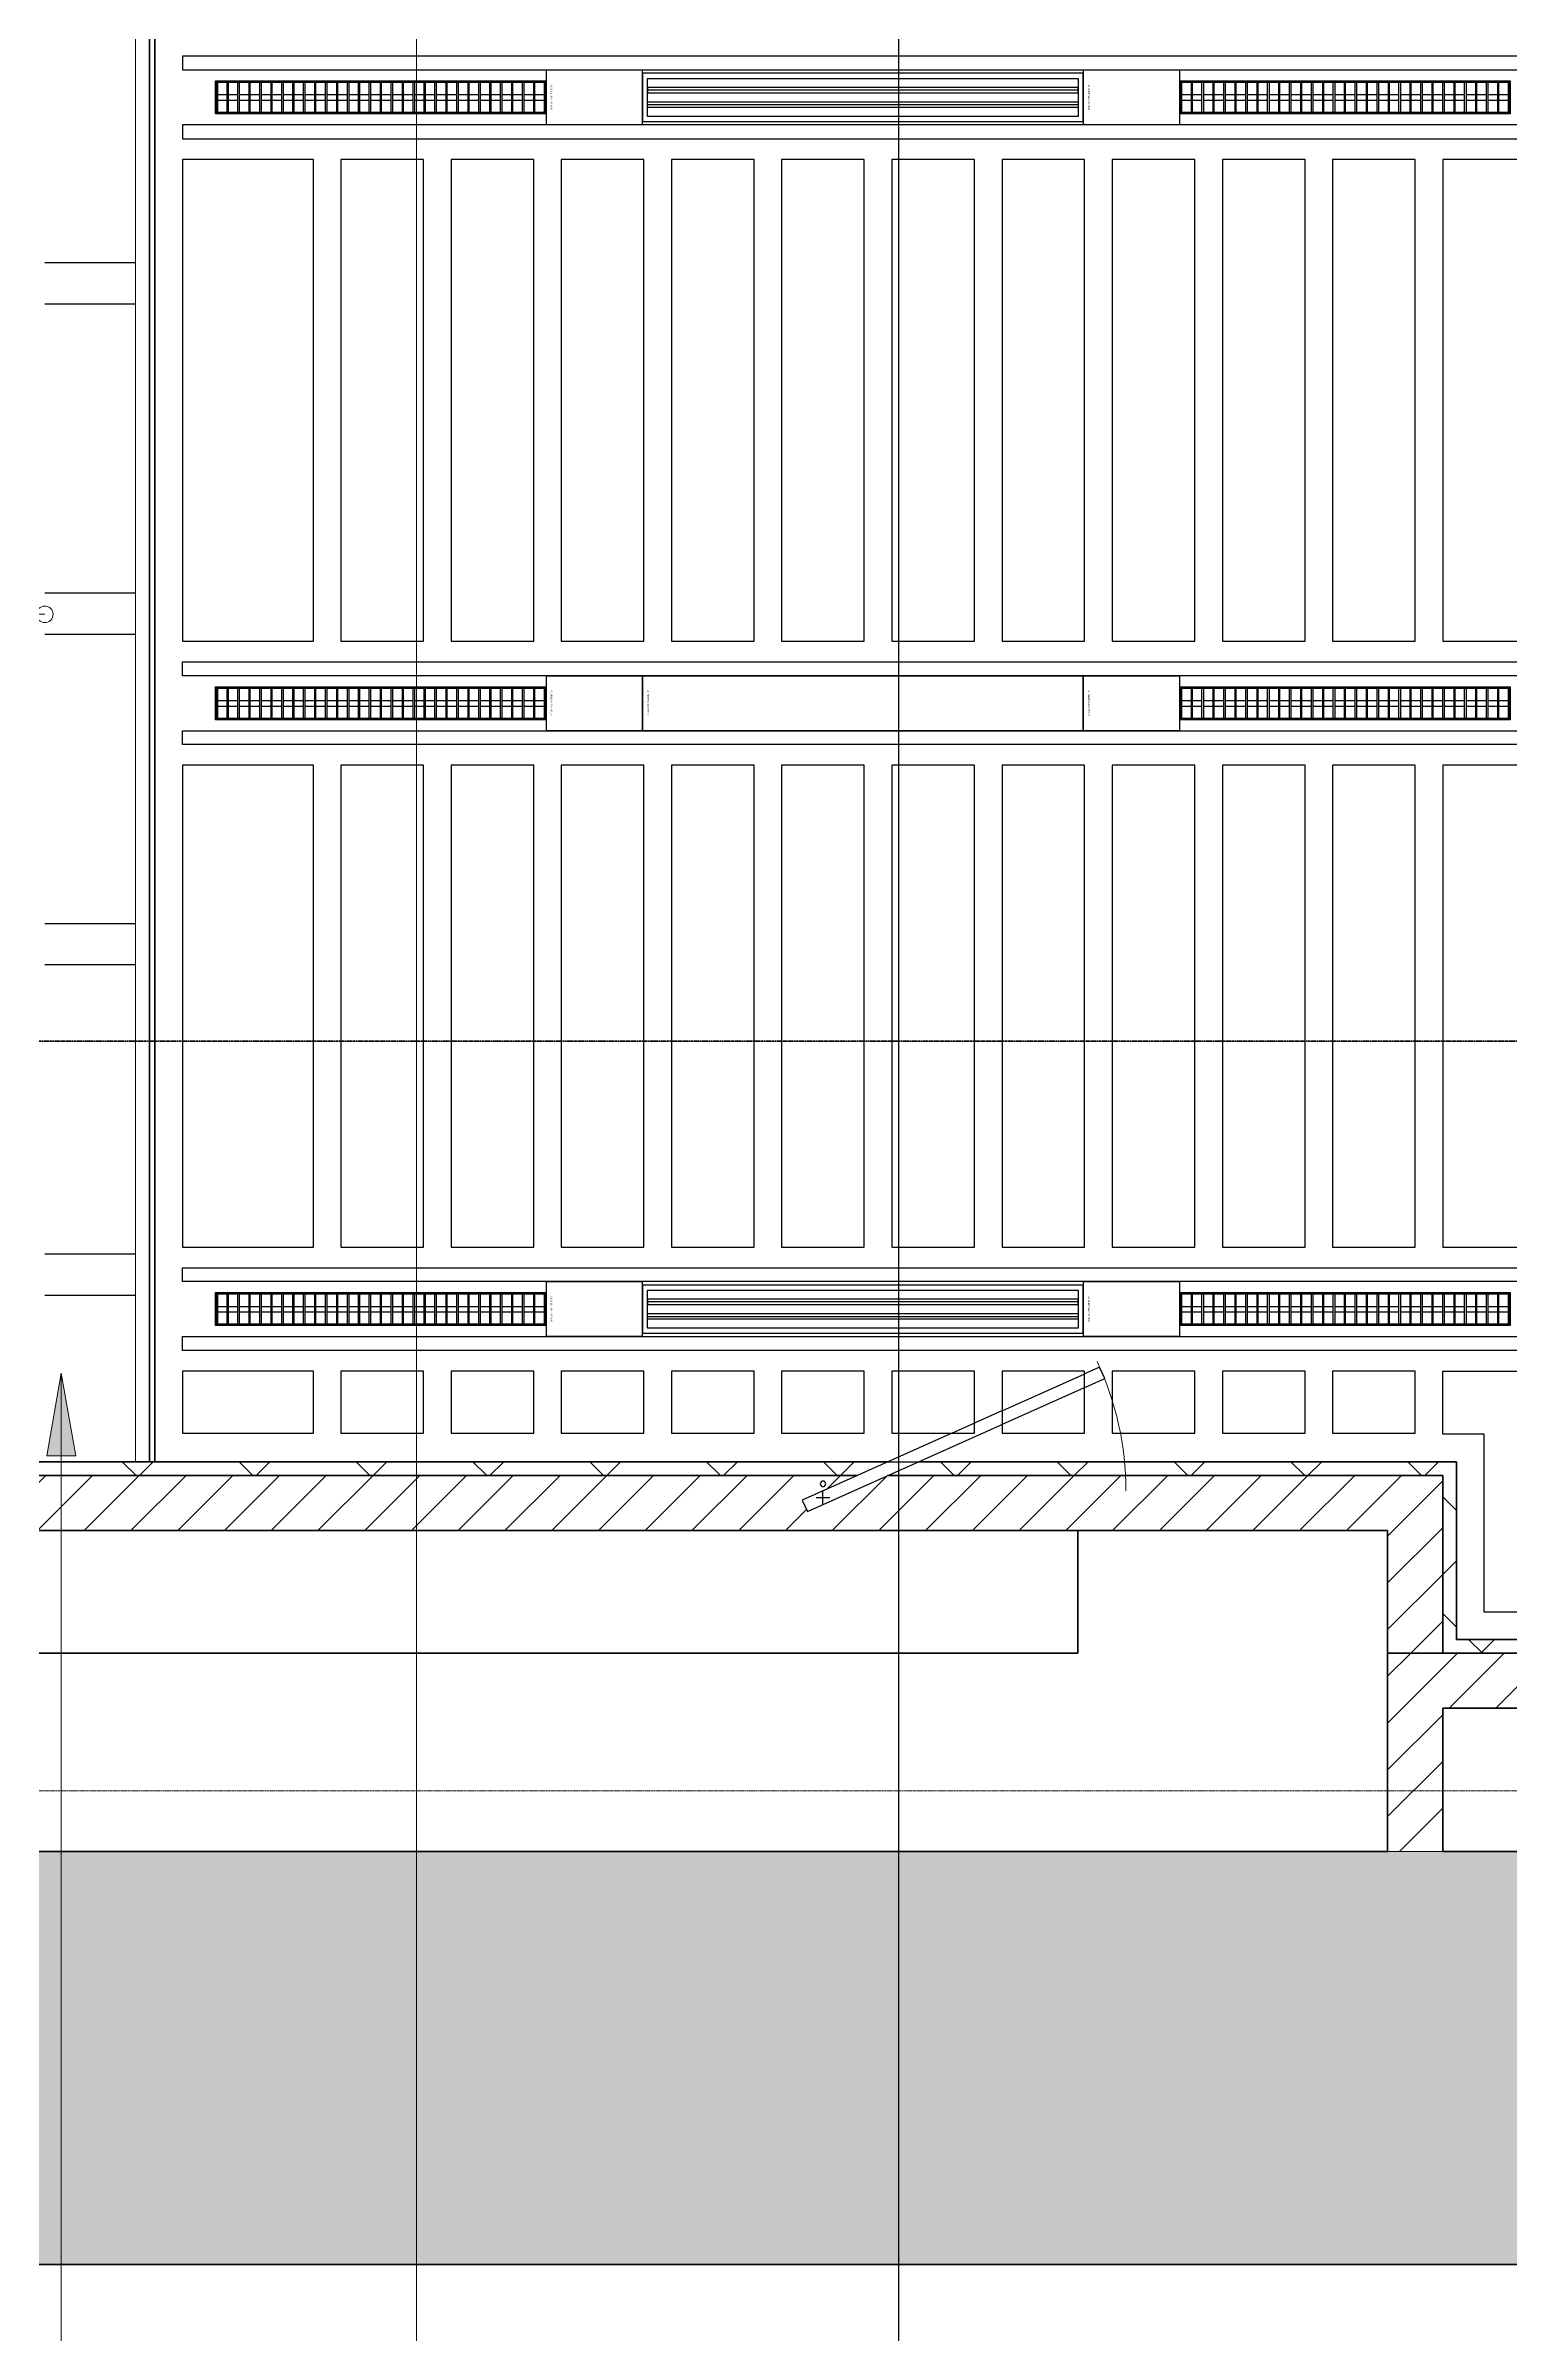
# Model space of a CAD drawing. Header units: millimetres. Extents: x -853432 to -773672, y -18171 to 22484.
# Drawn here: x -846104 to -840787, y -6294 to 2016 of the extents above; entities that cross this region are included whole.
import ezdxf
from ezdxf.enums import TextEntityAlignment as Align
from ezdxf.xclip import XClip

# ---------------------------------------------------------------- set-up
doc = ezdxf.new("R2010")
doc.units = ezdxf.units.MM
doc.header["$XCLIPFRAME"] = 0
doc.linetypes.add('- SOM Dash 1_8_', pattern=[4.7625, 3.175, -1.5875])
doc.linetypes.add('DPA_Grid _ Level 100', pattern=[10, 5.5, -1.6, 1.3, -1.6])
for name, color, linetype in [('000 - WIPEOUT', 250, 'Continuous'), ('001 - ASCESSORIES', 251, 'Continuous'), ('A04_TUBE SERIES', 2, 'Continuous'), ('A11_ALU.SOLID SHEET', 2, 'Continuous')]:
    doc.layers.add(name, color=color, linetype=linetype)
for name, color, linetype, lineweight in [('A-ANNO-NOTE', 3, 'Continuous', 25), ('A-CLNG', 2, 'Continuous', 9), ('A-CLNG-PATT', 2, 'Continuous', 9), ('A-DETL-GENF', 2, 'Continuous', 35), ('A-DOOR', 3, 'Continuous', 25), ('A-DOOR-E', 2, 'Continuous', 25), ('A-DOOR-OPNG', 2, 'Continuous', 9), ('A-FLOR-E', 2, 'Continuous', 35), ('A-WALL', 5, 'Continuous', 35), ('A-WALL-FNSH', 2, 'Continuous', 35), ('A-WALL-PATT', 1, 'Continuous', 35), ('G-ANNO-SECL', 3, 'Continuous', 9), ('G-ANNO-TEXT', 3, 'Continuous', 9), ('I-WALL-E', 2, 'Continuous', 35), ('S-GRID', 251, 'Continuous', 9)]:
    doc.layers.add(name, color=color, linetype=linetype, lineweight=lineweight)
pattern_1 = [(45, (0, 0), (-84.852814, 84.852814), [])]
pattern_2 = [(45, (0, 0), (-212.13203, 212.13203), []), (135, (0, 0), (-212.13203, -212.13203), [])]

# ---------------------------------------------------------------- blocks, each defined once
blk = doc.blocks.new('DPA_AC-SG-PI - A2_1200x2000 mm-12154181-4251-01 ENLARGED CONCOURSE LEVEL - REFLECTED CEILING PLAN - SHEET 2')
at = {"layer": 'A-DOOR'}
for p, q in [((-525, 20), (-475, 20)), ((-500, -5), (-500, 45))]:
    blk.add_line(p, q, dxfattribs=at)
for start, end in [(0, 180), (180, 360)]:
    blk.add_arc((-500, 70), 10, start, end, dxfattribs=at)
at = {"layer": 'A-DOOR-E'}
for p, q in [((504.5, 493.4), (-575, 11.1)), ((-556.6, -30), (522.8, 452.3)), ((522.8, 452.3), (504.5, 493.4)), ((-575, 11.1), (-556.6, -30))]:
    blk.add_line(p, q, dxfattribs=at)
at = {"layer": 'A-DOOR-OPNG'}
blk.add_arc((-500, 44.8), 1100, 0, 25.25581, dxfattribs=at)
blk = doc.blocks.new('*U2464')
at = {"layer": 'S-GRID', "linetype": 'DPA_Grid _ Level 100'}
blk.add_line((57000, -7900), (-16649.5, -7900), dxfattribs=at)
blk = doc.blocks.new('Arrow-Stair_Ramp-Direction _EWP-Down_ - Arrow Stair Line-18593282-4251-01 ENLARGED CONCOURSE LEVEL - REFLECTED CEILING PLAN - SHEET 2')
at = {"layer": 'A-DETL-GENF', "lineweight": 9}
for q in [(1134.9, 3827.5), (-304.8, 750), (1135.2, -2327.5)]:
    blk.add_line((2098.5, 750), q, dxfattribs=at)
blk.add_circle((-304.8, 750), 30, dxfattribs=at)
blk = doc.blocks.new('*U634')
at = {"layer": 'A-CLNG'}
for p, q in [((-9895.4, -6705), (-9895.4, -550)), ((-9895.4, -550), (-9895.4, -6705)), ((-10225, -6705), (-9895.4, -6705)), ((-9895.4, -6705), (-10225, -6705))]:
    blk.add_line(p, q, dxfattribs=at)
at = {"layer": 'A-DETL-GENF', "rotation": 180}
blk.add_blockref('Arrow-Stair_Ramp-Direction _EWP-Down_ - Arrow Stair Line-18593282-4251-01 ENLARGED CONCOURSE LEVEL - REFLECTED CEILING PLAN - SHEET 2', (-10529.8, -2877.5), dxfattribs=at)
blk = doc.blocks.new('*U881')
at = {"layer": '001 - ASCESSORIES', "color": 0, "linetype": 'ByBlock'}
blk.add_lwpolyline([(800, 87.5), (-800, 87.5), (-800, -87.5), (800, -87.5)], close=True, dxfattribs=at)
at = {"layer": '001 - ASCESSORIES', "linetype": 'ByBlock'}
for points in [[(-781.5, 69), (781.5, 69), (781.5, -69), (-781.5, -69)], [(781.5, 36.3), (-781.5, 36.3), (-781.5, 16.3), (781.5, 16.3)], [(-781.5, -16.3), (781.5, -16.3), (781.5, -36.3), (-781.5, -36.3)]]:
    blk.add_lwpolyline(points, close=True, dxfattribs=at)
for points in [[(781.5, 26.3), (-781.5, 26.3)], [(-781.5, -26.3), (781.5, -26.3)]]:
    blk.add_lwpolyline(points, dxfattribs=at)
blk = doc.blocks.new('*U880')
at = {"layer": 'A11_ALU.SOLID SHEET', "color": 0}
blk.add_lwpolyline([(350, -98.8), (350, 98.8), (0, 98.8), (0, -98.8)], close=True, dxfattribs=at)
at = {"layer": 'Defpoints', "color": 250}
blk.add_point((0, 0), dxfattribs=at)
blk.add_text('AL.SHEET-HAT-TYPE-R', height=6, rotation=270, dxfattribs=at).set_placement((15, 0), align=Align.BOTTOM_CENTER)
blk = doc.blocks.new('*U870')
at = {"color": 1}
blk.add_wipeout([(600, -60), (-600, -60), (-600, 60), (600, 60)], dxfattribs=at).dxf.layer = '000 - WIPEOUT'
at = {"layer": '001 - ASCESSORIES', "color": 0}
blk.add_lwpolyline([(600, -60), (-600, -60), (-600, 60), (600, 60)], close=True, dxfattribs=at)
at = {"layer": '001 - ASCESSORIES'}
for points in [[(-593.5, -55), (-598.5, -55), (-598.5, 55), (-593.5, 55)], [(595, -55), (-595, -55), (-595, 55), (595, 55)], [(-558.8, -55), (-553.8, -55), (-553.8, 55), (-558.8, 55)], [(-514, -55), (-519, -55), (-519, 55), (-514, 55)], [(-479.3, -55), (-474.3, -55), (-474.3, 55), (-479.3, 55)], [(-434.6, -55), (-439.6, -55), (-439.6, 55), (-434.6, 55)], [(-399.8, -55), (-394.8, -55), (-394.8, 55), (-399.8, 55)], [(-355.1, -55), (-360.1, -55), (-360.1, 55), (-355.1, 55)], [(-320.4, -55), (-315.4, -55), (-315.4, 55), (-320.4, 55)], [(-275.6, -55), (-280.6, -55), (-280.6, 55), (-275.6, 55)], [(-240.9, -55), (-235.9, -55), (-235.9, 55), (-240.9, 55)], [(-196.2, -55), (-201.2, -55), (-201.2, 55), (-196.2, 55)], [(-161.4, -55), (-156.4, -55), (-156.4, 55), (-161.4, 55)], [(-116.7, -55), (-121.7, -55), (-121.7, 55), (-116.7, 55)], [(-82, -55), (-77, -55), (-77, 55), (-82, 55)], [(-37.2, -55), (-42.2, -55), (-42.2, 55), (-37.2, 55)], [(-2.5, -55), (2.5, -55), (2.5, 55), (-2.5, 55)], [(42.2, -55), (37.2, -55), (37.2, 55), (42.2, 55)], [(77, -55), (82, -55), (82, 55), (77, 55)], [(121.7, -55), (116.7, -55), (116.7, 55), (121.7, 55)], [(156.4, -55), (161.4, -55), (161.4, 55), (156.4, 55)], [(201.2, -55), (196.2, -55), (196.2, 55), (201.2, 55)], [(235.9, -55), (240.9, -55), (240.9, 55), (235.9, 55)], [(280.6, -55), (275.6, -55), (275.6, 55), (280.6, 55)], [(315.4, -55), (320.4, -55), (320.4, 55), (315.4, 55)], [(360.1, -55), (355.1, -55), (355.1, 55), (360.1, 55)], [(394.8, -55), (399.8, -55), (399.8, 55), (394.8, 55)], [(439.6, -55), (434.6, -55), (434.6, 55), (439.6, 55)], [(474.3, -55), (479.3, -55), (479.3, 55), (474.3, 55)], [(519, -55), (514, -55), (514, 55), (519, 55)], [(553.8, -55), (558.8, -55), (558.8, 55), (553.8, 55)], [(598.5, -55), (593.5, -55), (593.5, 55), (598.5, 55)]]:
    blk.add_lwpolyline(points, close=True, dxfattribs=at)
for points in [[(-593.5, 10), (-558.8, 10)], [(-553.8, 10), (-519, 10)], [(-514, 10), (-479.3, 10)], [(-474.3, 10), (-439.6, 10)], [(-434.6, 10), (-399.8, 10)], [(-394.8, 10), (-360.1, 10)], [(-355.1, 10), (-320.4, 10)], [(-315.4, 10), (-280.6, 10)], [(-275.6, 10), (-240.9, 10)], [(-235.9, 10), (-201.2, 10)], [(-196.2, 10), (-161.4, 10)], [(-156.4, 10), (-121.7, 10)], [(-116.7, 10), (-82, 10)], [(-77, 10), (-42.2, 10)], [(-37.2, 10), (-2.5, 10)], [(2.5, 10), (37.2, 10)], [(42.2, 10), (77, 10)], [(82, 10), (116.7, 10)], [(121.7, 10), (156.4, 10)], [(161.4, 10), (196.2, 10)], [(201.2, 10), (235.9, 10)], [(240.9, 10), (275.6, 10)], [(280.6, 10), (315.4, 10)], [(320.4, 10), (355.1, 10)], [(360.1, 10), (394.8, 10)], [(399.8, 10), (434.6, 10)], [(439.6, 10), (474.3, 10)], [(479.3, 10), (514, 10)], [(519, 10), (553.8, 10)], [(558.8, 10), (593.5, 10)], [(-593.5, -10), (-558.8, -10)], [(-553.8, -10), (-519, -10)], [(-514, -10), (-479.3, -10)], [(-474.3, -10), (-439.6, -10)], [(-434.6, -10), (-399.8, -10)], [(-394.8, -10), (-360.1, -10)], [(-355.1, -10), (-320.4, -10)], [(-315.4, -10), (-280.6, -10)], [(-275.6, -10), (-240.9, -10)], [(-235.9, -10), (-201.2, -10)], [(-196.2, -10), (-161.4, -10)], [(-156.4, -10), (-121.7, -10)], [(-116.7, -10), (-82, -10)], [(-77, -10), (-42.2, -10)], [(-37.2, -10), (-2.5, -10)], [(2.5, -10), (37.2, -10)], [(42.2, -10), (77, -10)], [(82, -10), (116.7, -10)], [(121.7, -10), (156.4, -10)], [(161.4, -10), (196.2, -10)], [(201.2, -10), (235.9, -10)], [(240.9, -10), (275.6, -10)], [(280.6, -10), (315.4, -10)], [(320.4, -10), (355.1, -10)], [(360.1, -10), (394.8, -10)], [(399.8, -10), (434.6, -10)], [(439.6, -10), (474.3, -10)], [(479.3, -10), (514, -10)], [(519, -10), (553.8, -10)], [(558.8, -10), (593.5, -10)]]:
    blk.add_lwpolyline(points, dxfattribs=at)
blk = doc.blocks.new('*U892')
blk.add_attdef('EXTR.OVL-LENGTH_', (-25, -59.1), '', height=5)
blk.add_wipeout([(-25, 0), (25, 0), (25, 8578.5), (-25, 8578.5)]).dxf.layer = '000 - WIPEOUT'
blk.add_point((0, 0))
at = {"layer": 'A04_TUBE SERIES', "color": 0}
blk.add_lwpolyline([(-25, 0), (25, 0), (25, 8578.5), (-25, 8578.5)], close=True, dxfattribs=at)
blk = doc.blocks.new('*U893')
blk.add_attdef('EXTR.OVL-LENGTH_', (-25, -59.1), '', height=5)
blk.add_wipeout([(-25, 0), (25, 0), (25, 8578.5), (-25, 8578.5)]).dxf.layer = '000 - WIPEOUT'
blk.add_point((0, 0))
at = {"layer": 'A04_TUBE SERIES', "color": 0}
blk.add_lwpolyline([(-25, 0), (25, 0), (25, 8578.5), (-25, 8578.5)], close=True, dxfattribs=at)
blk = doc.blocks.new('*U894')
at = {"layer": 'A11_ALU.SOLID SHEET', "color": 0}
blk.add_lwpolyline([(1600, -98.8), (1600, 98.8), (0, 98.8), (0, -98.8)], close=True, dxfattribs=at)
at = {"layer": 'Defpoints', "color": 250}
blk.add_point((0, 0), dxfattribs=at)
blk.add_text('AL.SHEET-HAT-TYPE-R', height=6, rotation=270, dxfattribs=at).set_placement((15, 0), align=Align.BOTTOM_CENTER)
blk = doc.blocks.new('*U895')
blk.add_attdef('EXTR.OVL-LENGTH_', (-25, -59.1), '', height=5)
blk.add_wipeout([(-25, 0), (25, 0), (25, 8578.5), (-25, 8578.5)]).dxf.layer = '000 - WIPEOUT'
blk.add_point((0, 0))
at = {"layer": 'A04_TUBE SERIES', "color": 0}
blk.add_lwpolyline([(-25, 0), (25, 0), (25, 8578.5), (-25, 8578.5)], close=True, dxfattribs=at)
blk = doc.blocks.new('*U896')
blk.add_attdef('EXTR.OVL-LENGTH_', (-25, -59.1), '', height=5)
blk.add_wipeout([(-25, 0), (25, 0), (25, 8578.5), (-25, 8578.5)]).dxf.layer = '000 - WIPEOUT'
blk.add_point((0, 0))
at = {"layer": 'A04_TUBE SERIES', "color": 0}
blk.add_lwpolyline([(-25, 0), (25, 0), (25, 8578.5), (-25, 8578.5)], close=True, dxfattribs=at)
blk = doc.blocks.new('*U1085')
at = {"color": 3}
for points in [[(-875, 3950), (875, 3950), (875, 3650), (-875, 3650)], [(-875, 3550), (875, 3550), (875, 3250), (-875, 3250)], [(-875, 3150), (875, 3150), (875, 2850), (-875, 2850)], [(-875, 2750), (875, 2750), (875, 2450), (-875, 2450)], [(-875, 2350), (875, 2350), (875, 2050), (-875, 2050)], [(-875, 1950), (875, 1950), (875, 1650), (-875, 1650)], [(-875, 1550), (875, 1550), (875, 1250), (-875, 1250)], [(-875, 1150), (875, 1150), (875, 850), (-875, 850)], [(-875, 750), (875, 750), (875, 450), (-875, 450)], [(-875, 350), (875, 350), (875, 50), (-875, 50)], [(-875, -50), (875, -50), (875, -350), (-875, -350)], [(-875, -450), (875, -450), (875, -750), (-875, -750)], [(-875, -850), (875, -850), (875, -1150), (-875, -1150)], [(-875, -1250), (875, -1250), (875, -1550), (-875, -1550)], [(-875, -1650), (875, -1650), (875, -1950), (-875, -1950)], [(-875, -2050), (875, -2050), (875, -2350), (-875, -2350)], [(-875, -2450), (875, -2450), (875, -2750), (-875, -2750)], [(-875, -2850), (875, -2850), (875, -3150), (-875, -3150)], [(-875, -3250), (875, -3250), (875, -3550), (-875, -3550)], [(-875, -3650), (875, -3650), (875, -3950), (-875, -3950)]]:
    blk.add_wipeout(points, dxfattribs=at).dxf.layer = '000 - WIPEOUT'
at = {"layer": 'A11_ALU.SOLID SHEET', "color": 0, "linetype": 'ByBlock'}
for points in [[(-875, 3650), (875, 3650), (875, 3950), (-875, 3950)], [(-875, 3250), (875, 3250), (875, 3550), (-875, 3550)], [(-875, 2850), (875, 2850), (875, 3150), (-875, 3150)], [(-875, 2450), (875, 2450), (875, 2750), (-875, 2750)], [(-875, 2050), (875, 2050), (875, 2350), (-875, 2350)], [(-875, 1650), (875, 1650), (875, 1950), (-875, 1950)], [(-875, 1250), (875, 1250), (875, 1550), (-875, 1550)], [(-875, 850), (875, 850), (875, 1150), (-875, 1150)], [(-875, 450), (875, 450), (875, 750), (-875, 750)], [(-875, 50), (875, 50), (875, 350), (-875, 350)], [(-875, -350), (875, -350), (875, -50), (-875, -50)], [(-875, -750), (875, -750), (875, -450), (-875, -450)], [(-875, -1150), (875, -1150), (875, -850), (-875, -850)], [(-875, -1550), (875, -1550), (875, -1250), (-875, -1250)], [(-875, -1950), (875, -1950), (875, -1650), (-875, -1650)], [(-875, -2350), (875, -2350), (875, -2050), (-875, -2050)], [(-875, -2750), (875, -2750), (875, -2450), (-875, -2450)], [(-875, -3150), (875, -3150), (875, -2850), (-875, -2850)], [(-875, -3550), (875, -3550), (875, -3250), (-875, -3250)], [(-875, -3950), (875, -3950), (875, -3650), (-875, -3650)]]:
    blk.add_lwpolyline(points, close=True, dxfattribs=at)
blk = doc.blocks.new('*U1086')
at = {"color": 3}
for points in [[(-112.5, 1950), (112.5, 1950), (112.5, 1650), (-112.5, 1650)], [(-112.5, 1550), (112.5, 1550), (112.5, 1250), (-112.5, 1250)], [(-112.5, 1150), (112.5, 1150), (112.5, 850), (-112.5, 850)], [(-112.5, 750), (112.5, 750), (112.5, 450), (-112.5, 450)], [(-112.5, 350), (112.5, 350), (112.5, 50), (-112.5, 50)], [(-112.5, -50), (112.5, -50), (112.5, -350), (-112.5, -350)], [(-112.5, -450), (112.5, -450), (112.5, -750), (-112.5, -750)], [(-112.5, -850), (112.5, -850), (112.5, -1150), (-112.5, -1150)], [(-112.5, -1250), (112.5, -1250), (112.5, -1550), (-112.5, -1550)], [(-112.5, -1650), (112.5, -1650), (112.5, -1950), (-112.5, -1950)]]:
    blk.add_wipeout(points, dxfattribs=at).dxf.layer = '000 - WIPEOUT'
at = {"layer": 'A11_ALU.SOLID SHEET', "color": 0, "linetype": 'ByBlock'}
for points in [[(-112.5, 1650), (112.5, 1650), (112.5, 1950), (-112.5, 1950)], [(-112.5, 1250), (112.5, 1250), (112.5, 1550), (-112.5, 1550)], [(-112.5, 850), (112.5, 850), (112.5, 1150), (-112.5, 1150)], [(-112.5, 450), (112.5, 450), (112.5, 750), (-112.5, 750)], [(-112.5, 50), (112.5, 50), (112.5, 350), (-112.5, 350)], [(-112.5, -350), (112.5, -350), (112.5, -50), (-112.5, -50)], [(-112.5, -750), (112.5, -750), (112.5, -450), (-112.5, -450)], [(-112.5, -1150), (112.5, -1150), (112.5, -850), (-112.5, -850)], [(-112.5, -1550), (112.5, -1550), (112.5, -1250), (-112.5, -1250)], [(-112.5, -1950), (112.5, -1950), (112.5, -1650), (-112.5, -1650)]]:
    blk.add_lwpolyline(points, close=True, dxfattribs=at)
blk = doc.blocks.new('*U1088')
at = {"layer": 'Defpoints'}
blk.add_point((0, 0), dxfattribs=at)
blk.add_wipeout([(875, 250), (875, 725.5), (-875, 725.5), (-875, 250)]).dxf.layer = '000 - WIPEOUT'
at = {"layer": 'A11_ALU.SOLID SHEET', "color": 0}
blk.add_lwpolyline([(875, 250), (875, 725.5), (-875, 725.5), (-875, 250)], close=True, dxfattribs=at)
at = {"layer": 'Defpoints'}
blk.add_point((0, 400), dxfattribs=at)
blk = doc.blocks.new('*U1089')
at = {"layer": 'Defpoints'}
blk.add_point((0, 0), dxfattribs=at)
blk.add_wipeout([(112.5, 250), (112.5, 725.5), (-112.5, 725.5), (-112.5, 250)]).dxf.layer = '000 - WIPEOUT'
at = {"layer": 'A11_ALU.SOLID SHEET', "color": 0}
blk.add_lwpolyline([(112.5, 250), (112.5, 725.5), (-112.5, 725.5), (-112.5, 250)], close=True, dxfattribs=at)
at = {"layer": 'Defpoints'}
blk.add_point((0, 400), dxfattribs=at)
blk = doc.blocks.new('*U1213')
blk.add_lwpolyline([(22690, -750), (19166.4, -750), (19116.4, -700), (18966.4, -550), (-101025.4, -550), (-101025.4, -6705), (-96300, -6705), (-96300, -7350), (-94497.6, -7350), (17250, -7350), (17250, -6850), (18300, -6850), (22690, -6850)], close=True)
blk.add_lwpolyline([(-96200, -6605), (-96350, -6605), (-96350, -6375.5), (-96050, -6375.5), (-96050, -7250.5), (-96200, -7250.5), (-96200, -6605)])
for name, p in [('*U880', (-99605, -1750.5)), ('*U880', (-97655, -1750.5)), ('*U881', (-98455, -1750.5)), ('*U880', (-99605, -3950.5)), ('*U894', (-99255, -3950.5)), ('*U880', (-97655, -3950.5)), ('*U880', (-99605, -6150.5)), ('*U881', (-98455, -6150.5)), ('*U880', (-97655, -6150.5))]:
    blk.add_blockref(name, p)
for p in [(-100205, -1750.5), (-96705, -1750.5), (-100205, -3950.5), (-96705, -3950.5), (-100205, -6150.5), (-96705, -6150.5)]:
    blk.add_blockref('*U870', p)
at = {"layer": 'A11_ALU.SOLID SHEET', "color": 0, "linetype": 'ByBlock', "rotation": 90}
for name, p in [('*U1085', (-96400, -2850.5)), ('*U1085', (-96400, -5050.5)), ('*U1086', (-98400, -6488))]:
    blk.add_blockref(name, p, dxfattribs=at)
at = {"layer": 'A04_TUBE SERIES', "color": 0, "linetype": 'ByBlock', "rotation": 90}
for name, p in [('*U893', (-92347, -1625.5)), ('*U892', (-92347, -1875.5))]:
    blk.add_blockref(name, p, dxfattribs=at)
at = {"layer": 'A04_TUBE SERIES', "color": 0, "linetype": 'ByBlock', "xscale": -1, "rotation": 90}
for name, p in [('*U895', (-92347, -3825.5)), ('*U895', (-92347, -4075.5)), ('*U895', (-92347, -6025.5)), ('*U896', (-92347, -6275.5))]:
    blk.add_blockref(name, p, dxfattribs=at)
at = {"layer": 'A11_ALU.SOLID SHEET', "color": 0, "linetype": 'ByBlock', "rotation": 90}
for name, p in [('*U1088', (-100200, -2850.5)), ('*U1088', (-100200, -5050.5)), ('*U1089', (-100200, -6488))]:
    blk.add_blockref(name, p, dxfattribs=at)

msp = doc.modelspace()

# ---------------------------------------------------------------- hatches: boundary and pattern name
at = {"layer": 'A-WALL-PATT', "lineweight": 9}
h = msp.add_hatch(dxfattribs=at)
h.set_pattern_fill('FP_1', color=256, style=0, pattern_type=2)
h.set_pattern_definition([(50, (0, 0), (728.7365, -63.75582), [76.2, -838.2]), (355, (0, 0), (-140.9716, 764.2276), [60.96, -670.56]), (100.451, (60.7, -5.3), (587.77, 700.46675), [64.76, -712.36]), (46.184, (0, 203.2), (1084.3162, -168.171), [114.3, -1257.3]), (96.636, (90.4, 189.2), (949.6099, 989.7098), [97.14, -1068.54]), (351.184, (0, 203.2), (949.6206, 989.7012), [91.44, -1005.84]), (21, (101.6, 152.4), (606.45787, -409.06057), [76.2, -838.2]), (326, (101.6, 152.4), (247.20834, 736.7529), [60.96, -670.56]), (71.451, (152.14, 118.3), (853.66825, 327.6855), [64.76, -712.36]), (37.5, (0, 0), (12.35469, 338.22012), [33.528, -628.904, 33.528, -647.192, -673.1]), (37.5, (0, 0), (12.35469, 338.22012), [-1343.152, 33.528, -639.572]), (7.5, (0, 0), (267.27887, 400.72213), [33.528, -354.584, 33.528, -613.664, -256.54]), (7.5, (0, 0), (267.27887, 400.72213), [-1035.304, 33.528, -223.012]), (327.5, (-226.57, 0), (542.36333, -22.915345), [33.528, -220.472, 33.528, -758.952, -1051.56]), (327.5, (-226.57, 0), (542.36333, -22.915345), [-1046.48, 33.528, -1018.032]), (317.5, (-328.17, 0), (592.51696, 101.7071), [33.528, -296.672, 33.528, -492.76, -746.76]), (317.5, (-328.17, 0), (592.51696, 101.7071), [-856.488, 33.528, -713.232])])
h.paths.add_polyline_path([(-778775, -6041), (-778775, -4541), (-849372.5, -4541), (-849372.5, -6041), (-783187.4, -6041)])

# ---------------------------------------------------------------- linework, layer by layer
at = {"layer": 'A-WALL', "color": 7, "lineweight": 70}
for p, q in [((-849372.5, -4541), (-841232.4, -4541)), ((-841032.4, -4541), (-778775, -4541)), ((-778775, -6041), (-849372.5, -6041))]:
    msp.add_line(p, q, dxfattribs=at)
at = {"layer": 'A-WALL', "lineweight": 9}
msp.add_line((-841032.4, -4541), (-841232.4, -4541), dxfattribs=at)

# ---------------------------------------------------------------- block references
at = {"layer": 'A11_ALU.SOLID SHEET'}
ref = msp.add_blockref('*U1213', (-744682.4, 3579), dxfattribs=at)
XClip(ref).set_block_clipping_path([(-104690.1238047112, -9620.0029952966), (-34092.6543255156, 14392.9971737705)])

# ---------------------------------------------------------------- next in the draw order: hatches: boundary and pattern name
at = {"layer": 'A-CLNG-PATT', "lineweight": 25}
h = msp.add_hatch(dxfattribs=at)
h.set_pattern_fill('FP_5', color=256, style=0, pattern_type=2)
h.set_pattern_definition([(270, (-848309.4, -1248.5), (-3600, -2e-13), [1200, 0]), (270, (-844709.4, -1248.5), (-3600, -2e-13), [1200, 0]), (180, (-844709.4, -2373.5), (-1e-13, 1200), [3600, 0]), (180, (-844709.4, -1323.5), (-1e-13, 1200), [3600, 0])])
h.paths.add_polyline_path([(-846107.4, -3125.9), (-845777.8, -3125.9), (-845777.8, 3029), (-846107.4, 3029), (-846107.4, -1562.6)])
at = {"layer": 'A-WALL-PATT', "lineweight": 9}
h = msp.add_hatch(dxfattribs=at)
h.set_pattern_fill('FP_4', color=256, style=0, pattern_type=2)
h.set_pattern_definition(pattern_2)
h.paths.add_polyline_path([(-841032.4, -3175.9), (-841032.4, -3125.9), (-842936.2, -3125.9), (-843048.2, -3175.9), (-841232.4, -3175.9)])
h.paths.add_polyline_path([(-843158.5, -3175.9), (-843046.6, -3125.9), (-849372.5, -3125.9), (-849372.5, -3175.9), (-843357.4, -3175.9)])
h = msp.add_hatch(dxfattribs=at)
h.set_pattern_fill('FP_4', color=256, style=0, pattern_type=2)
h.set_pattern_definition(pattern_2)
h.paths.add_polyline_path([(-841032.4, -3771), (-840982.4, -3771), (-840982.4, -3125.9), (-841032.4, -3125.9), (-841032.4, -3175.9)])
h = msp.add_hatch(dxfattribs=at)
h.set_pattern_fill('FP_2', color=256, style=0, pattern_type=2)
h.set_pattern_definition(pattern_1)
h.paths.add_polyline_path([(-841232.4, -3375.9), (-841232.4, -3175.9), (-843048.2, -3175.9), (-843339, -3305.9), (-843357.4, -3264.8), (-843158.5, -3175.9), (-849372.5, -3175.9), (-849372.5, -3375.9), (-842182.4, -3375.9)])
h.paths.add_polyline_path([(-843282.4, -3215.9), (-843287.4, -3214.6), (-843291, -3210.9), (-843292, -3203.4), (-843289.4, -3199.7), (-843285, -3196.3), (-843282.4, -3195.9), (-843275.3, -3198.9), (-843272.7, -3203.4), (-843272.7, -3206.8), (-843275.3, -3213), (-843281.6, -3215.6)])
h = msp.add_hatch(dxfattribs=at)
h.set_pattern_fill('FP_2', color=256, style=0, pattern_type=2)
h.set_pattern_definition(pattern_1)
h.paths.add_polyline_path([(-841232.4, -3821), (-841032.4, -3821), (-841032.4, -3175.9), (-841232.4, -3175.9), (-841232.4, -3375.9)])
h = msp.add_hatch(dxfattribs=at)
h.set_pattern_fill('FP_2', color=256, style=0, pattern_type=2)
h.set_pattern_definition(pattern_1)
h.paths.add_polyline_path([(-779326.6, -4021), (-778775, -4021), (-778775, -3821), (-828045.8, -3821), (-828336.6, -3950.9), (-828355, -3909.8), (-828156.1, -3821), (-841232.4, -3821), (-841232.4, -4021), (-779878.1, -4021)])
h.paths.add_polyline_path([(-828280, -3861), (-828285, -3859.6), (-828288.7, -3856), (-828289.7, -3848.4), (-828287.1, -3844.8), (-828282.6, -3841.3), (-828280, -3841), (-828272.9, -3843.9), (-828270.3, -3848.4), (-828270.3, -3851.8), (-828272.9, -3858.1), (-828279.2, -3860.6)])
h = msp.add_hatch(dxfattribs=at)
h.set_pattern_fill('FP_4', color=256, style=0, pattern_type=2)
h.set_pattern_definition(pattern_2)
h.paths.add_polyline_path([(-779464.5, -3821), (-778775, -3821), (-778775, -3771), (-827933.9, -3771), (-828045.8, -3821), (-779602.3, -3821)])
h.paths.add_polyline_path([(-828965.4, -3821), (-828156.1, -3821), (-828044.2, -3771), (-841032.4, -3771), (-841032.4, -3821), (-829103.3, -3821)])
h = msp.add_hatch(dxfattribs=at)
h.set_pattern_fill('FP_2', color=256, style=0, pattern_type=2)
h.set_pattern_definition(pattern_1)
h.paths.add_polyline_path([(-841032.4, -4541), (-841032.4, -4021), (-841232.4, -4021), (-841232.4, -4541)])
at = {"layer": 'G-ANNO-TEXT'}
msp.add_hatch(color=7, dxfattribs=at).paths.add_polyline_path([(-846047.7, -2804.3), (-846100.6, -3104.3), (-845994.8, -3104.3)])

# ---------------------------------------------------------------- next in the draw order: linework, layer by layer
at = {"layer": 'A-ANNO-NOTE'}
msp.add_line((-843008.1, 3416.5), (-843008.1, -10818.3), dxfattribs=at)
at = {"layer": 'A-FLOR-E'}
for p, q in [((-842357.4, -3375.9), (-842357.4, -3821)), ((-842357.4, -3821), (-842357.4, -3375.9)), ((-842357.4, -3821), (-846957.3, -3821)), ((-846957.3, -3821), (-842357.4, -3821))]:
    msp.add_line(p, q, dxfattribs=at)
at = {"layer": 'A-WALL', "color": 7, "lineweight": 70}
for p, q in [((-849372.5, -3175.9), (-843382.4, -3175.9)), ((-843382.4, -3175.9), (-849372.5, -3175.9)), ((-843382.4, -3175.9), (-843158.5, -3175.9)), ((-843158.5, -3175.9), (-843382.4, -3175.9)), ((-843048.2, -3175.9), (-842182.4, -3175.9)), ((-842182.4, -3175.9), (-843048.2, -3175.9)), ((-842182.4, -3175.9), (-841232.4, -3175.9)), ((-841232.4, -3175.9), (-842182.4, -3175.9)), ((-841232.4, -3175.9), (-841032.4, -3175.9)), ((-841032.4, -3175.9), (-841032.4, -3771)), ((-841032.4, -3771), (-841032.4, -3175.9)), ((-843382.4, -3375.9), (-849372.5, -3375.9)), ((-842182.4, -3375.9), (-843382.4, -3375.9)), ((-841232.4, -3375.9), (-842182.4, -3375.9)), ((-841232.4, -3821), (-841232.4, -3375.9)), ((-841232.4, -3821), (-841032.4, -3821)), ((-841232.4, -4021), (-841232.4, -3821)), ((-841032.4, -3821), (-841232.4, -3821)), ((-841032.4, -3821), (-841032.4, -3771)), ((-841032.4, -3821), (-839180, -3821)), ((-839180, -3821), (-841032.4, -3821)), ((-841232.4, -4541), (-841232.4, -4021)), ((-839180, -4021), (-841032.4, -4021)), ((-841032.4, -4021), (-841032.4, -4541))]:
    msp.add_line(p, q, dxfattribs=at)
at = {"layer": 'A-WALL-FNSH', "color": 250}
for p, q in [((-849372.5, -3125.9), (-843382.4, -3125.9)), ((-843382.4, -3125.9), (-843046.6, -3125.9)), ((-842936.2, -3125.9), (-842182.4, -3125.9)), ((-842182.4, -3125.9), (-841032.4, -3125.9)), ((-841032.4, -3125.9), (-840982.4, -3125.9)), ((-840982.4, -3125.9), (-840982.4, -3771)), ((-841032.4, -3175.9), (-841232.4, -3175.9)), ((-840982.4, -3771), (-839180, -3771))]:
    msp.add_line(p, q, dxfattribs=at)
at = {"layer": 'G-ANNO-SECL', "linetype": 'DPA_Grid _ Level 100', "lineweight": 50}
msp.add_line((-851398.6, -1598.3), (-776606.5, -1598.3), dxfattribs=at)
at = {"layer": 'G-ANNO-TEXT', "color": 10}
for p, q in [((-844758.1, 3435.9), (-844758.1, -10961.5)), ((-846047.7, -2804.3), (-846100.6, -3104.3)), ((-845994.8, -3104.3), (-846047.7, -2804.3)), ((-846047.7, -2804.3), (-846047.7, -13667.9)), ((-846100.6, -3104.3), (-845994.8, -3104.3))]:
    msp.add_line(p, q, dxfattribs=at)
at = {"layer": 'I-WALL-E'}
for p, q in [((-845727.8, 3244), (-845727.8, -3125.9)), ((-845707.8, -3125.9), (-845707.8, 3244)), ((-845727.8, -3125.9), (-845727.8, 3029)), ((-845707.8, 3029), (-845707.8, -3125.9)), ((-845707.8, -3175.9), (-845727.8, -3175.9)), ((-845727.8, -3175.9), (-845707.8, -3175.9))]:
    msp.add_line(p, q, dxfattribs=at)
at = {"layer": 'I-WALL-E', "color": 8, "linetype": '- SOM Dash 1_8_'}
for p, q in [((-845727.8, -3175.9), (-845842.8, -3175.9)), ((-845842.8, -3175.9), (-845592.8, -3175.9)), ((-845707.8, -3175.9), (-845727.8, -3175.9)), ((-845592.8, -3175.9), (-845707.8, -3175.9))]:
    msp.add_line(p, q, dxfattribs=at)

# ---------------------------------------------------------------- next in the draw order: block references
for name in ['*U2464', '*U634']:
    msp.add_blockref(name, (-835882.4, 3579))
at = {"layer": 'A-DOOR-E'}
msp.add_blockref('DPA_AC-SG-PI - A2_1200x2000 mm-12154181-4251-01 ENLARGED CONCOURSE LEVEL - REFLECTED CEILING PLAN - SHEET 2', (-842782.4, -3275.9), dxfattribs=at)

doc.saveas('drawing.dxf')
